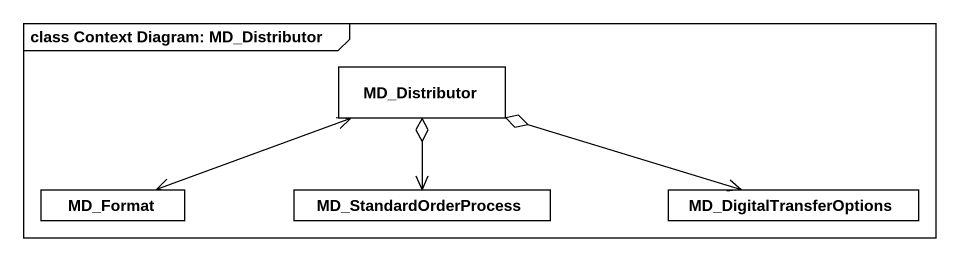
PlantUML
@startuml
mainframe class Context Diagram: MD_Distributor
hide circle
hide empty members
class MD_Distributor #FFFFFF
class MD_Format #FFFFFF
class MD_StandardOrderProcess #FFFFFF
class MD_DigitalTransferOptions #FFFFFF
MD_Distributor <-left-> MD_Format
MD_Distributor o--> MD_StandardOrderProcess
MD_Distributor o-right-> MD_DigitalTransferOptions
@enduml
